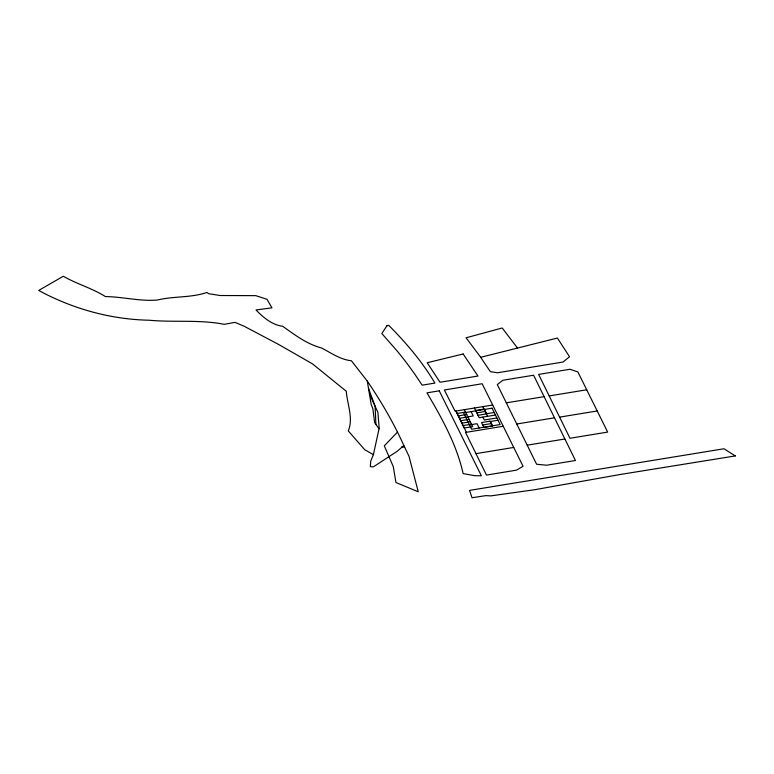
<?xml version="1.0" encoding="UTF-8"?>
<svg xmlns="http://www.w3.org/2000/svg" width="774" height="774" viewBox="0 0 774 774"><rect width="100%" height="100%" fill="white"/><g stroke="black" fill="none" stroke-linecap="round" stroke-linejoin="round"><path stroke-width="1.16" d="M373.387 454.648L379.192 428.196L377.896 412.349L369.421 393.879L367.263 381.079L351.386 360.752C340.463 359.668 331.049 352.905 321.51 347.961C306.756 344.062 294.923 334.949 282.713 326.289C272.255 324.974 263.112 317.456 256.03 309.958L271.945 307.839L267.001 299.296L255.768 295.649L220.184 295.523L208.69 293.714L206.91 292.466C190.955 297.922 173.744 296.074 157.315 300.031C139.91 301.531 122.756 296.752 105.438 296.587C92.116 288.151 76.858 284.135 63.333 276.25L38.7 290.434C72.592 308.855 110.672 319.42 149.276 320.233C174.305 322.535 199.402 319.449 224.276 324.325L235.035 322.371L244.265 326.299L278.408 344.333L312.522 363.886L346.317 391.286C347.158 404.231 353.65 418.221 348.271 430.905L364.699 449.675L373.387 454.648L370.727 461.178L370.311 466.625L373.378 466.857L397.372 451.155L403.825 445.476C393.676 422.904 381.205 401.522 367.263 381.079M397.362 432.231L384.301 445.834L393.269 466.567L395.949 482.521L418.241 491.78L409.001 456.263L403.825 445.476M480.693 357.298L557.425 338.044L569.519 356.746L563.066 362.029L497.469 372.778L490.348 371.665L480.025 356.35L466.064 337.812L502.191 327.983L517.525 348.058M492.69 405.025L455.102 411.178L444.353 389.99L482.154 383.74L523.069 466.277L516.49 470.147L486.488 475.062L465.542 432.434L503.226 426.261M506.322 402.848L536.605 464.245L546.638 465.222L575.45 460.511L533.596 375.235L502.81 380.276L497.305 384.581L506.322 402.848L544.112 396.656M549.201 395.94L586.721 389.786M457.134 413.471L465.522 412.087M475.594 410.443L483.982 409.069M458.324 415.89L466.712 414.516M476.784 412.861L485.172 411.487M459.514 418.308L473.233 415.938L471.114 411.623M477.974 415.29L486.372 413.906M494.209 412.494L486.662 413.732L484.543 409.417M460.704 420.737L469.102 419.363M495.457 415.038L479.164 417.708L474.404 408.024M461.894 423.155L470.292 421.782M496.889 417.95L484.301 420.011L482.87 417.099M463.084 425.574L471.482 424.2M469.499 424.926L477.045 423.688L479.164 428.003M498.021 420.253L490.474 421.482L492.593 425.806M482.744 424.974L491.132 423.601M516.761 423.997L554.494 417.815M559.602 417.128L597.199 410.965L607.658 432.086L569.974 438.258L538.627 374.413L569.993 369.266L577.888 371.965L597.199 410.965M475.981 453.641L513.723 447.449M527.191 445.176L564.885 439.003M401.793 446.85L404.696 447.275M379.018 428.748L374.635 422.662L372.845 408.595L371.259 404.812L369.421 393.879M482.792 406.64L487.562 416.335M464.332 409.669L472.672 426.629L464.284 428.003L455.944 411.042L466.383 432.298M368.472 388.229L375.119 406.302L375.893 424.404M386.855 325.844L381.834 333.517L397.081 350.922A687.641 397.004 0 0 1 418.124 379.105L422.12 385.171L434.93 383.082C422.256 361.768 406.108 342.776 388.645 325.264L386.855 325.844M463.152 353.979L427.19 362.745L440.048 382.25L477.974 376.048L463.152 353.979M735.3 455.925L620.39 474.462L534.757 489.71L490.851 495.882L485.791 495.631L472.014 497.75L469.566 490.387L723.942 448.765L735.3 455.925M439.245 390.831L426.967 392.853C441.964 418.289 456.65 444.518 463.133 473.601L474.665 475.671L481.37 475.778L439.245 390.831M492.09 408.179L463.568 412.852L471.618 429.241L500.139 424.568L492.09 408.179M489.942 421.182L481.544 422.556L483.934 427.393L492.322 426.019L489.942 421.182"/></g></svg>
